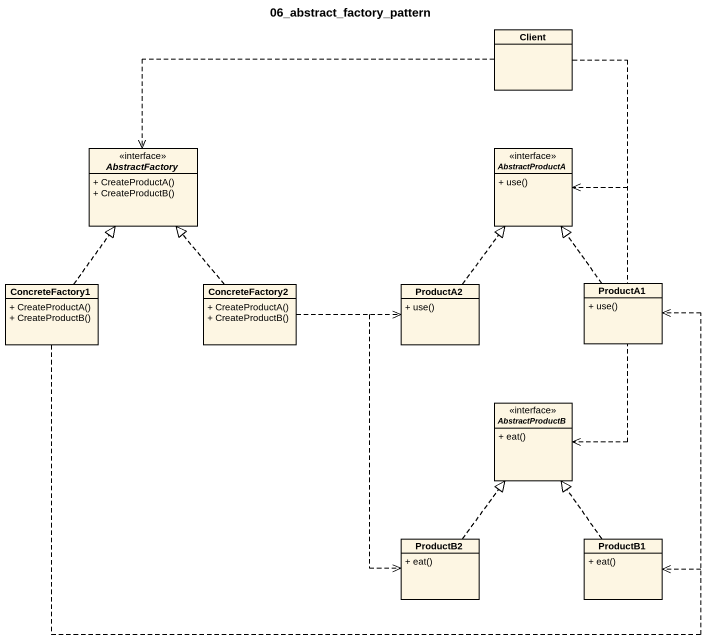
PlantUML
@startuml
title 06_abstract_factory_pattern
hide circle
hide empty members
skinparam classAttributeIconSize 0
class Client
interface AbstractFactory {
  + CreateProductA()
  + CreateProductB()
}
interface AbstractProductA {
  + use()
}
class ConcreteFactory1 {
  + CreateProductA()
  + CreateProductB()
}
class ConcreteFactory2 {
  + CreateProductA()
  + CreateProductB()
}
class ProductA2 {
  + use()
}
class ProductA1 {
  + use()
}
interface AbstractProductB {
  + eat()
}
class ProductB2 {
  + eat()
}
class ProductB1 {
  + eat()
}
Client .left.> AbstractFactory
Client ..> AbstractProductA
Client ..> AbstractProductB
ConcreteFactory1 .up.|> AbstractFactory
ConcreteFactory1 .right.> ProductA1
ConcreteFactory1 .right.> ProductB1
ConcreteFactory2 .up.|> AbstractFactory
ConcreteFactory2 .right.> ProductA2
ConcreteFactory2 ..> ProductB2
ProductA2 .up.|> AbstractProductA
ProductA1 .up.|> AbstractProductA
ProductB2 .up.|> AbstractProductB
ProductB1 .up.|> AbstractProductB
@enduml
